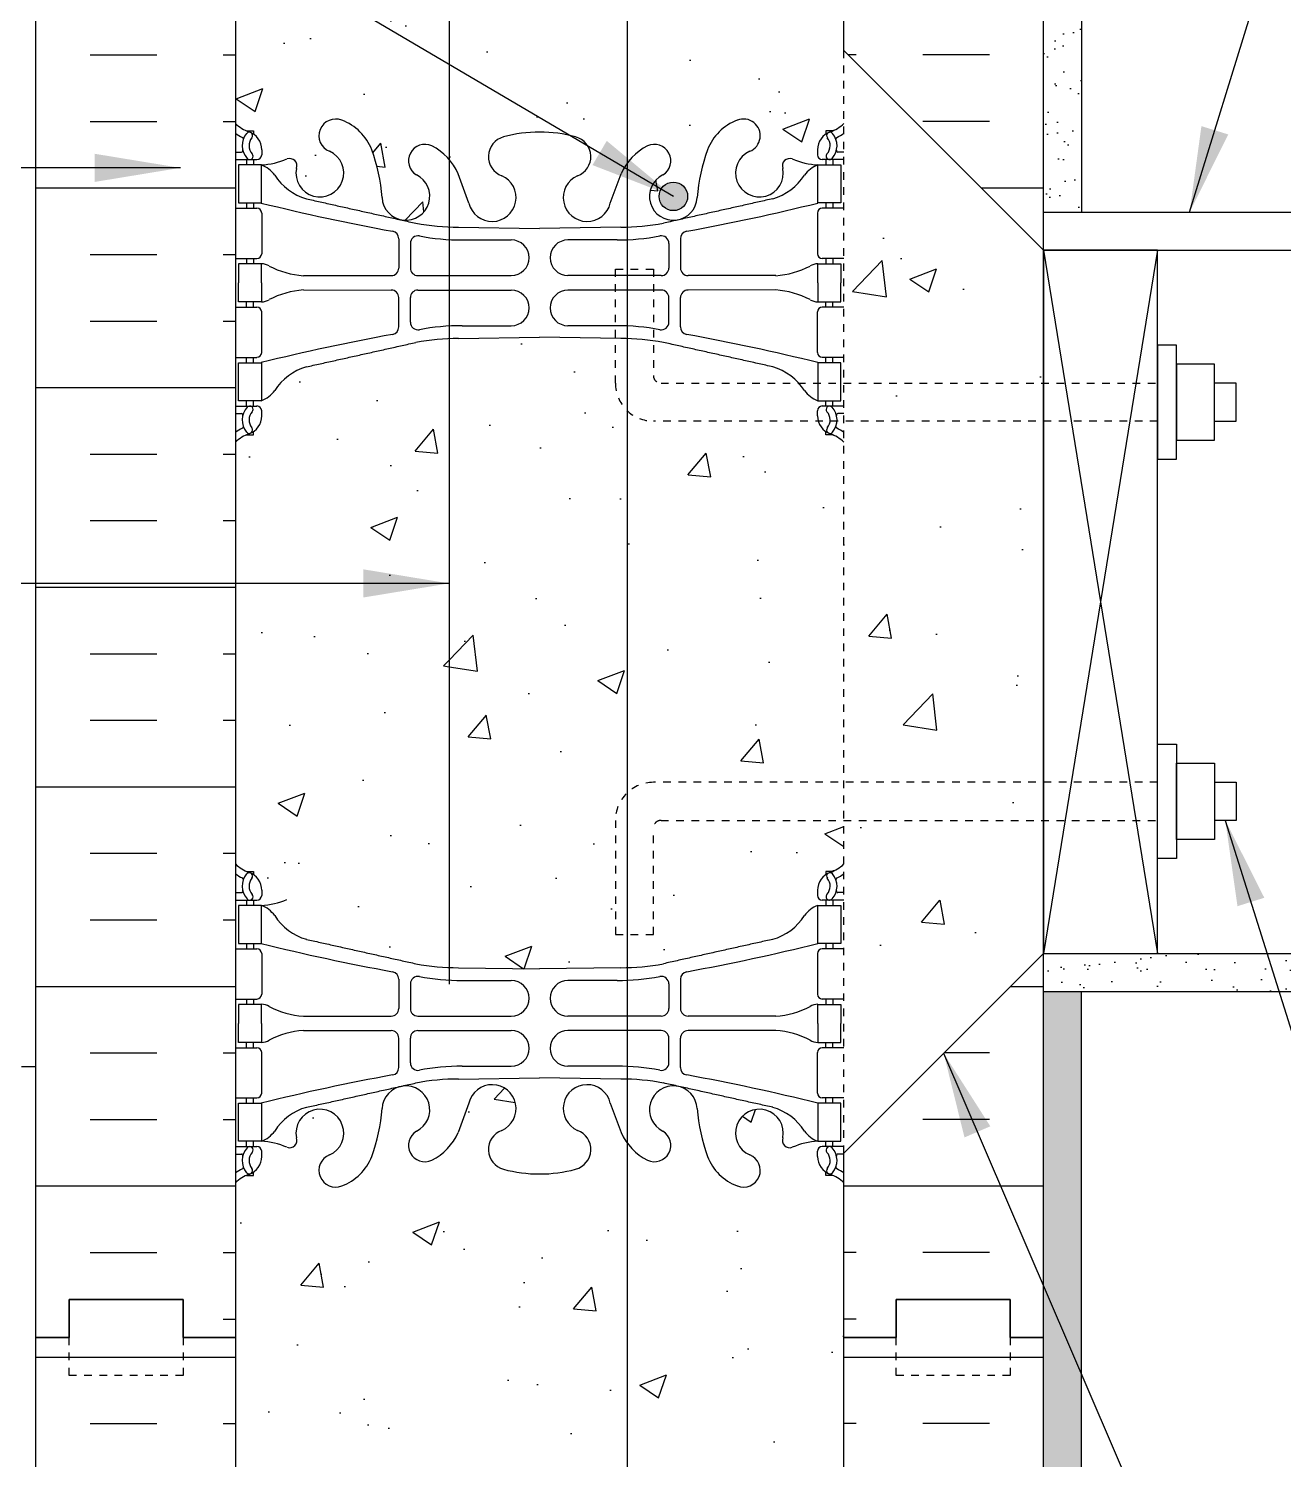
# Model space of a CAD drawing. Header units: inches. Extents: x 109 to 225, y 78 to 148.
# Drawn here: x 178.76 to 195.26, y 118.67 to 137.48 of the extents above; entities that cross this region are included whole.
import ezdxf

# ---------------------------------------------------------------- set-up
doc = ezdxf.new("R2010")
doc.units = ezdxf.units.IN
doc.header["$LTSCALE"] = 0.5
doc.header["$MEASUREMENT"] = 0
doc.linetypes.add('DASHED2', pattern=[0.375, 0.25, -0.125])
doc.linetypes.add('HIDDEN2', pattern=[0.1875, 0.125, -0.0625])
for name, color, linetype in [('HATCH', 12, 'Continuous'), ('LINE15', 9, 'Continuous'), ('LINE18', 9, 'Continuous'), ('line25', 2, 'Continuous'), ('LINE3', 3, 'Continuous'), ('LINE50', 5, 'Continuous'), ('LINE9', 9, 'Continuous'), ('TEXT', 4, 'Continuous'), ('Web_Edge', 9, 'Continuous')]:
    doc.layers.add(name, color=color, linetype=linetype)
doc.styles.add('DIM', font='romans.shx', dxfattribs={"width": 0.7})
doc.dimstyles.new('ext_12', dxfattribs={"dimscale": 12, "dimtxt": 0.09375, "dimasz": 0.09375, "dimexe": 0.09375, "dimexo": 0.0625, "dimgap": 0.0625, "dimtad": 1, "dimdec": 1, "dimzin": 3, "dimdsep": 46, "dimlunit": 4, "dimtxsty": 'DIM', "dimcen": 0.09, "dimdle": 0.09375, "dimclrt": 4, "dimadec": 0, "dimazin": 0, "dimtfac": 1, "dimtdec": 1, "dimtmove": 2, "dimatfit": 3, "dimfxl": 1, "dimfrac": 2, "dimtolj": 1, "dimtzin": 0, "dimarcsym": 0})
pattern_1 = [(37.5, (81.0187, 4.95138), (-0.0157483, 0.48170594), [0, -0.38, 0, -0.425, 0, -0.40625]), (7.5, (81.0187, 4.9514), (0.4424442, 0.7055365), [0, -0.205, 0, -0.3425, 0, -0.13125]), (327.5, (80.7112, 4.9514), (0.7785355, 0.0014148), [0, -0.125, 0, -0.45, 0, -0.5875]), (317.5, (80.7112, 4.9514), (0.7515317, 0.219419), [0, -0.0625, 0, -0.295, 0, -0.3375])]

msp = doc.modelspace()

# ---------------------------------------------------------------- hatches: boundary and pattern name
at = {"layer": 'HATCH'}
h = msp.add_hatch(dxfattribs=at)
h.set_pattern_fill('AR-SAND', color=256, scale=0.25, style=0)
h.set_pattern_definition(pattern_1)
h.paths.add_polyline_path([(192.605, 147.272), (192.105, 147.272), (192.105, 138.272), (192.105, 135.072), (192.605, 135.072)])
h = msp.add_hatch(dxfattribs=at)
h.set_pattern_fill('AR-CONC', color=256, scale=0.5)
edge = h.paths.add_edge_path()
edge.add_arc((189.732, 145.135), 0.351, 135.9727, 145)
edge.add_arc((189.141, 145.124), 0.371, 35, 145)
edge.add_arc((188.762, 145.321), 0.0763, 11.8003, 121.8003)
edge.add_arc((188.468, 145.208), 0.311, 35, 145)
edge.add_arc((188.033, 145.259), 0.22, 35, 145)
edge.add_arc((187.638, 145.272), 0.242, 27.8746, 137.8746)
edge.add_arc((187.278, 145.272), 0.242, 42.1254, 152.1254)
edge.add_arc((186.883, 145.259), 0.22, 35, 145)
edge.add_arc((186.448, 145.208), 0.311, 35, 145)
edge.add_arc((186.154, 145.321), 0.0763, 58.1997, 168.1997)
edge.add_arc((185.775, 145.124), 0.371, 35, 145.8536)
edge.add_line((185.468, 145.332), (185.468, 145.341))
edge.add_arc((185.184, 145.135), 0.351, 35.8831, 145)
edge.add_arc((184.593, 145.124), 0.371, 35, 145)
edge.add_line((184.289, 145.337), (184.289, 143.136))
edge.add_arc((184.408, 146.118), 2.984, 267.7193, 270.0995)
edge.add_line((184.413, 143.134), (185.48, 143.118))
edge.add_line((185.48, 143.118), (186.546, 143.134))
edge.add_arc((186.552, 146.118), 2.984, 269.9005, 280.7454)
edge.add_spline(control_points=[(187.108, 143.186), (188.545, 143.507)], knot_values=[0, 0, 1, 1], degree=1, periodic=0)
edge.add_arc((188.338, 144.221), 0.743, 286.1893, 325.772)
edge.add_arc((189.261, 143.61), 0.364, 109.6613, 147.9576, ccw=False)
edge.add_line((189.139, 143.952), (189.439, 143.952))
edge.add_line((189.439, 143.952), (189.439, 143.452))
edge.add_line((189.439, 143.452), (189.334, 143.452))
edge.add_line((189.334, 143.452), (189.334, 143.382))
edge.add_line((189.334, 143.382), (189.48, 143.382))
edge.add_line((189.48, 143.382), (189.48, 144.122))
edge.add_line((189.48, 144.122), (189.402, 144.122))
edge.add_arc((189.402, 144.142), 0.0196, 164.5099, 270.5968, ccw=False)
edge.add_arc((189.14, 144.207), 0.25, 346.1732, 379.0591)
edge.add_arc((189.396, 144.296), 0.021, 113.9193, 202.0455, ccw=False)
edge.add_arc((189.134, 144.859), 0.6, 294.9983, 305.2168)
edge.add_line((189.48, 144.369), (189.48, 145.379))
edge = h.paths.add_edge_path()
edge.add_arc((184.051, 145.17), 0.291, 35, 145)
edge.add_arc((183.706, 145.262), 0.13, 35, 145)
edge.add_arc((183.493, 145.262), 0.13, 35, 145)
edge.add_arc((183.148, 145.17), 0.291, 35, 145)
edge.add_arc((182.631, 145.141), 0.341, 35, 145)
edge.add_arc((182.204, 145.233), 0.18, 35, 145)
edge.add_arc((181.768, 145.093), 0.377, 40.1399, 139.8601)
edge.add_line((181.48, 145.337), (181.48, 144.498))
edge.add_arc((181.826, 144.859), 0.5, 226.2109, 246.4218)
edge.add_line((181.626, 144.401), (181.716, 144.401))
edge.add_line((181.716, 144.401), (181.716, 144.359))
edge.add_arc((181.576, 144.152), 0.25, 0, 55.9442, ccw=False)
edge.add_line((181.826, 144.152), (181.826, 144.085))
edge.add_arc((181.763, 144.085), 0.0625, -90, 0, ccw=False)
edge.add_line((181.763, 144.022), (181.716, 144.022))
edge.add_line((181.716, 144.022), (181.716, 143.952))
edge.add_line((181.716, 143.952), (181.821, 143.952))
edge.add_arc((181.698, 143.61), 0.364, 32.0424, 70.3387, ccw=False)
edge.add_arc((182.621, 144.221), 0.743, 214.228, 253.8107)
edge.add_spline(control_points=[(182.414, 143.507), (183.852, 143.186)], knot_values=[0, 0, 1, 1], degree=1, periodic=0)
edge.add_arc((184.408, 146.118), 2.984, 259.2546, 267.7193)
edge.add_line((184.289, 143.136), (184.289, 145.337))
h.paths.add_polyline_path([(186.629, 140.831, -0.052383), (186.551, 140.968), (186.409, 141.354, 1.612474), (185.977, 140.995, -0.734872), (185.954, 140.484, -0.068475), (185.48, 140.422, -0.068475), (185.006, 140.484, -0.734872), (184.983, 140.995, 1.612474), (184.551, 141.354), (184.408, 140.968, -0.074828), (184.289, 140.779), (184.289, 135.765, -0.074828), (184.408, 135.576), (184.551, 135.189, 1.612474), (184.983, 135.549, -0.734872), (185.006, 136.06, -0.068475), (185.48, 136.122, -0.068475), (185.954, 136.06, -0.734872), (185.977, 135.549, 1.612474), (186.409, 135.189), (186.551, 135.576, -0.052383), (186.629, 135.712)])
h.paths.add_polyline_path([(189.48, 138.272), (189.48, 140.306, 0.088416), (189.334, 140.403), (189.244, 140.403), (189.244, 140.445, -0.249069), (189.134, 140.652), (189.134, 140.72, -0.414214), (189.196, 140.782), (189.244, 140.782), (189.244, 140.852), (189.139, 140.852, 0.085348), (188.809, 140.777, -0.669601), (188.677, 140.897, 2.087231), (188.243, 140.672, -1), (188.079, 140.264, -0.21345), (187.687, 140.653, -0.069923), (187.55, 141.297, 1.702394), (187.101, 140.984, -0.940793), (186.897, 140.601, -0.119607), (186.629, 140.831), (186.629, 135.712, -0.119607), (186.897, 135.942, -0.940793), (187.101, 135.559, 1.702394), (187.55, 135.247, -0.069923), (187.687, 135.89, -0.21345), (188.079, 136.28, -1), (188.243, 135.871, 2.087231), (188.677, 135.646, -0.669601), (188.809, 135.767, 0.085348), (189.139, 135.691), (189.244, 135.691), (189.244, 135.761), (189.196, 135.761, -0.414214), (189.134, 135.824), (189.134, 135.891, -0.249069), (189.244, 136.098), (189.244, 136.14), (189.334, 136.14, 0.088416), (189.48, 136.237), (189.48, 137.197)])
h.paths.add_polyline_path([(187.426, 135.278, -1), (187.051, 135.278, -1)], flags=16)
h.paths.add_polyline_path([(184.289, 140.779, -0.096991), (184.062, 140.601, -0.940793), (183.859, 140.984, 1.702394), (183.409, 141.297, -0.069923), (183.272, 140.653, -0.21345), (182.88, 140.264, -1), (182.717, 140.672, 2.087231), (182.283, 140.897, -0.669601), (182.15, 140.777, 0.085348), (181.821, 140.852), (181.716, 140.852), (181.716, 140.782), (181.763, 140.782, -0.414214), (181.826, 140.72), (181.826, 140.652, -0.249069), (181.716, 140.445), (181.716, 140.403), (181.626, 140.403, 0.088416), (181.48, 140.306), (181.48, 138.272), (181.48, 136.237, 0.088416), (181.626, 136.14), (181.716, 136.14), (181.716, 136.098, -0.249069), (181.826, 135.891), (181.826, 135.824, -0.414214), (181.763, 135.761), (181.716, 135.761), (181.716, 135.691), (181.821, 135.691, 0.085348), (182.15, 135.767, -0.669601), (182.283, 135.646, 2.087231), (182.717, 135.871, -1), (182.88, 136.28, -0.21345), (183.272, 135.89, -0.069923), (183.409, 135.247, 1.702394), (183.859, 135.559, -0.940793), (184.062, 135.942, -0.096991), (184.289, 135.765)])
h.paths.add_polyline_path([(186.629, 132.462, -0.203359), (186.476, 132.822), (186.476, 133.41), (185.48, 133.425), (184.413, 133.409, 0.010386), (184.289, 133.407), (184.289, 125.136, 0.010386), (184.413, 125.134), (185.48, 125.118), (186.546, 125.134, 0.006907), (186.629, 125.135), (186.629, 125.572), (186.476, 125.572), (186.476, 127.072, -0.203359), (186.629, 127.431)])
h.paths.add_polyline_path([(189.48, 132.045, 0.088416), (189.334, 132.142), (189.244, 132.142), (189.244, 132.184, -0.175517), (189.144, 132.322), (186.976, 132.322, -0.194473), (186.629, 132.462), (186.629, 127.431, -0.194473), (186.976, 127.572), (189.48, 127.572)])
edge = h.paths.add_edge_path()
edge.add_line((189.244, 126.359), (189.244, 126.401))
edge.add_line((189.244, 126.401), (189.334, 126.401))
edge.add_arc((189.134, 126.859), 0.5, 293.5782, 313.7891)
edge.add_line((189.48, 126.498), (189.48, 127.072))
edge.add_line((189.48, 127.072), (187.076, 127.072))
edge.add_arc((187.076, 126.972), 0.1, 90, 180)
edge.add_line((186.976, 126.972), (186.976, 125.572))
edge.add_line((186.976, 125.572), (186.629, 125.572))
edge.add_line((186.629, 125.572), (186.629, 125.135))
edge.add_arc((186.552, 128.118), 2.984, 271.4835, 280.7454)
edge.add_spline(control_points=[(187.108, 125.186), (188.545, 125.507)], knot_values=[0, 0, 1, 1], degree=1, periodic=0)
edge.add_arc((188.338, 126.221), 0.743, 286.1893, 327.2081)
edge.add_arc((189.261, 125.61), 0.364, 109.6613, 145.0225, ccw=False)
edge.add_line((189.139, 125.952), (189.244, 125.952))
edge.add_line((189.244, 125.952), (189.244, 126.022))
edge.add_line((189.244, 126.022), (189.196, 126.022))
edge.add_arc((189.196, 126.085), 0.0625, 180, 270, ccw=False)
edge.add_line((189.134, 126.085), (189.134, 126.152))
edge.add_arc((189.384, 126.152), 0.25, 124.0558, 180, ccw=False)
edge = h.paths.add_edge_path()
edge.add_spline(control_points=[(188.545, 133.036), (187.108, 133.357)], knot_values=[0, 0, 1, 1], degree=1, periodic=0)
edge.add_arc((186.552, 130.425), 2.984, 79.2546, 81.8172)
edge.add_line((186.976, 133.379), (186.976, 132.922))
edge.add_arc((187.076, 132.922), 0.1, 180, 270)
edge.add_line((187.076, 132.822), (188.889, 132.822))
edge.add_arc((188.338, 132.322), 0.743, 42.1763, 73.8107)
h.paths.add_polyline_path([(186.629, 122.831, -0.052383), (186.551, 122.968), (186.409, 123.354, 1.612474), (185.977, 122.995, -0.734872), (185.954, 122.484, -0.068475), (185.48, 122.422, -0.068475), (185.006, 122.484, -0.734872), (184.983, 122.995, 1.612474), (184.551, 123.354), (184.408, 122.968, -0.173075), (184.062, 122.601, -0.994662), (183.88, 122.996, 1.629604), (183.409, 123.297, -0.069923), (183.272, 122.653, -0.21345), (182.88, 122.264, -1), (182.717, 122.672, 2.087231), (182.283, 122.897, -0.669601), (182.15, 122.777, 0.085348), (181.821, 122.852), (181.716, 122.852), (181.716, 122.782), (181.763, 122.782, -0.414214), (181.826, 122.72), (181.826, 122.652, -0.249069), (181.716, 122.445), (181.716, 122.403), (181.626, 122.403, 0.088416), (181.48, 122.306), (181.48, 120.272), (181.48, 118.237, 0.088416), (181.626, 118.14), (181.716, 118.14), (181.716, 118.098, -0.249069), (181.826, 117.891), (181.826, 117.824, -0.414214), (181.763, 117.761), (181.716, 117.761), (181.716, 117.691), (181.821, 117.691, 0.085348), (182.15, 117.767, -0.669601), (182.283, 117.646, 2.087231), (182.717, 117.871, -1), (182.88, 118.28, -0.21345), (183.272, 117.89, -0.069923), (183.409, 117.247, 1.629604), (183.88, 117.548, -0.994662), (184.062, 117.942, -0.173075), (184.408, 117.576), (184.551, 117.189, 1.612474), (184.983, 117.549, -0.734872), (185.006, 118.06, -0.068475), (185.48, 118.122, -0.068475), (185.954, 118.06, -0.734872), (185.977, 117.549, 1.612474), (186.409, 117.189), (186.551, 117.576, -0.052383), (186.629, 117.712)])
h.paths.add_polyline_path([(186.291, 117.262, -1), (185.916, 117.262, -1)], flags=16)
h.paths.add_polyline_path([(189.48, 120.272), (189.48, 122.306, 0.088416), (189.334, 122.403), (189.244, 122.403), (189.244, 122.445, -0.249069), (189.134, 122.652), (189.134, 122.72, -0.414214), (189.196, 122.782), (189.244, 122.782), (189.244, 122.852), (189.139, 122.852, 0.085348), (188.809, 122.777, -0.669601), (188.677, 122.897, 2.087231), (188.243, 122.672, -1), (188.079, 122.264, -0.21345), (187.687, 122.653, -0.069923), (187.55, 123.297, 1.629604), (187.079, 122.996, -0.994662), (186.897, 122.601, -0.119607), (186.629, 122.831), (186.629, 117.712, -0.119607), (186.897, 117.942, -0.994662), (187.079, 117.548, 1.629604), (187.55, 117.247, -0.069923), (187.687, 117.89, -0.21345), (188.079, 118.28, -1), (188.243, 117.871, 2.087231), (188.677, 117.646, -0.669601), (188.809, 117.767, 0.085348), (189.139, 117.691), (189.244, 117.691), (189.244, 117.761), (189.196, 117.761, -0.414214), (189.134, 117.824), (189.134, 117.891, -0.249069), (189.244, 118.098), (189.244, 118.14), (189.334, 118.14, 0.088416), (189.48, 118.237)])
h = msp.add_hatch(dxfattribs=at)
h.set_pattern_fill('INSUL', color=256, scale=7, style=0)
h.set_pattern_definition([(0, (-2744.6818, -276.7378), (0, 2.625), []), (0, (-2744.6818, -275.8628), (0, 2.625), [0.875, -0.875]), (0, (-2744.6818, -274.9878), (0, 2.625), [0.875, -0.875])])
h.paths.add_polyline_path([(178.855, 120.272), (179.292, 120.272), (179.292, 120.772), (180.792, 120.772), (180.792, 120.272), (181.48, 120.272), (181.48, 138.272), (180.792, 138.272), (180.792, 138.772), (179.292, 138.772), (179.292, 138.272), (178.855, 138.272)])
h = msp.add_hatch(dxfattribs=at)
h.set_pattern_fill('INSUL', color=256, scale=7, style=0)
h.set_pattern_definition([(180, (3115.6413, -276.7378), (0, 2.625), []), (180, (3115.6413, -275.8628), (0, 2.625), [0.875, -0.875]), (180, (3115.6413, -274.9878), (0, 2.625), [0.875, -0.875])])
h.paths.add_polyline_path([(192.105, 125.322), (189.48, 122.697), (189.48, 120.272), (190.167, 120.272), (190.167, 120.772), (191.667, 120.772), (191.667, 120.272), (192.105, 120.272)])
h.paths.add_polyline_path([(189.48, 137.197), (192.105, 134.572), (192.105, 138.272), (191.667, 138.272), (191.667, 138.772), (190.167, 138.772), (190.167, 138.272), (189.48, 138.272)])
h = msp.add_hatch(dxfattribs=at)
h.set_pattern_fill('AR-CONC', color=256, scale=0.5, style=0)
h.set_pattern_definition([(50, (56.0557, -25.3176), (3.5863, -0.31376), [0.375, -4.125]), (355, (56.0557, -25.3176), (-0.693757, 3.76096), [0.3, -3.3]), (100.4514, (56.3546, -25.3437), (2.892547, 3.4472), [0.3187, -3.50571]), (46.1842, (56.0557, -24.3176), (5.336205, -0.827595), [0.5625, -6.1875]), (96.6356, (56.5004, -24.3865), (4.67331, 4.87059), [0.47805, -5.25856]), (351.1842, (56.0557, -24.3176), (4.67331, 4.8706), [0.45, -4.95]), (21, (56.5557, -24.5676), (2.984535, -2.013094), [0.375, -4.125]), (326, (56.5557, -24.5676), (1.216577, 3.62575), [0.3, -3.3]), (71.4514, (56.8044, -24.7353), (4.201113, 1.61265), [0.3187, -3.50571]), (37.5, (56.0557, -25.3176), (0.060799, 1.664469), [0, -3.26, 0, -3.35, 0, -3.3125]), (7.5, (56.0557, -25.3176), (1.315348, 1.972059), [0, -1.91, 0, -3.185, 0, -1.2625]), (327.5, (54.9407, -25.3176), (2.669112, -0.112774), [0, -1.25, 0, -3.9, 0, -5.175]), (317.5, (54.4407, -25.3176), (2.91593, 0.500525), [0, -1.625, 0, -2.59, 0, -3.675])])
h.paths.add_polyline_path([(192.105, 132.009), (189.48, 132.009), (189.48, 127.884), (192.105, 127.884)])
h.paths.add_polyline_path([(192.105, 126.447), (192.105, 127.384), (189.48, 127.384), (189.48, 123.822)])
h.paths.add_polyline_path([(189.48, 136.072), (189.48, 132.509), (192.105, 132.509), (192.105, 133.447)])
h = msp.add_hatch(dxfattribs=at)
h.set_pattern_fill('AR-CONC', color=256, scale=0.5)
edge = h.paths.add_edge_path()
edge.add_arc((184.408, 130.425), 2.984, 92.2807, 100.7454)
edge.add_spline(control_points=[(183.852, 133.357), (182.414, 133.036)], knot_values=[0, 0, 1, 1], degree=1, periodic=0)
edge.add_arc((182.621, 132.322), 0.743, 106.1893, 145.772)
edge.add_arc((181.698, 132.934), 0.364, 289.6613, 327.9576, ccw=False)
edge.add_line((181.821, 132.591), (181.716, 132.591))
edge.add_line((181.716, 132.591), (181.716, 132.521))
edge.add_line((181.716, 132.521), (181.763, 132.521))
edge.add_arc((181.763, 132.459), 0.0625, 0, 90, ccw=False)
edge.add_line((181.826, 132.459), (181.826, 132.391))
edge.add_arc((181.576, 132.391), 0.25, 304.0558, 360, ccw=False)
edge.add_line((181.716, 132.184), (181.716, 132.142))
edge.add_line((181.716, 132.142), (181.626, 132.142))
edge.add_arc((181.826, 131.684), 0.5, 113.5782, 133.7891)
edge.add_line((181.48, 132.045), (181.48, 126.498))
edge.add_arc((181.826, 126.859), 0.5, 226.2109, 246.4218)
edge.add_line((181.626, 126.401), (181.716, 126.401))
edge.add_line((181.716, 126.401), (181.716, 126.359))
edge.add_arc((181.576, 126.152), 0.25, 0, 55.9442, ccw=False)
edge.add_line((181.826, 126.152), (181.826, 126.085))
edge.add_arc((181.763, 126.085), 0.0625, -90, 0, ccw=False)
edge.add_line((181.763, 126.022), (181.716, 126.022))
edge.add_line((181.716, 126.022), (181.716, 125.952))
edge.add_line((181.716, 125.952), (181.821, 125.952))
edge.add_arc((181.698, 125.61), 0.364, 32.0424, 70.3387, ccw=False)
edge.add_arc((182.621, 126.221), 0.743, 214.228, 253.8107)
edge.add_spline(control_points=[(182.414, 125.507), (183.852, 125.186)], knot_values=[0, 0, 1, 1], degree=1, periodic=0)
edge.add_arc((184.408, 128.118), 2.984, 259.2546, 267.7193)
edge.add_line((184.289, 125.136), (184.289, 133.407))
h = msp.add_hatch(dxfattribs=at)
h.set_pattern_fill('AR-SAND', color=256, scale=0.25, style=0)
h.set_pattern_definition(pattern_1)
h.paths.add_polyline_path([(211.177, 124.822), (211.177, 125.322), (192.105, 125.322), (192.105, 124.822)])
h = msp.add_hatch(dxfattribs=at)
h.set_pattern_fill('AR-SAND', color=256, scale=0.25, style=0)
h.set_pattern_definition(pattern_1)
h.paths.add_polyline_path([(192.605, 124.822), (192.105, 124.822), (192.105, 120.272), (192.105, 102.272), (192.605, 102.272)])
h = msp.add_hatch(dxfattribs=at)
h.set_pattern_fill('INSUL', color=256, scale=7, style=0)
h.set_pattern_definition([(0, (-2744.6818, -294.7378), (0, 2.625), []), (0, (-2744.6818, -293.8628), (0, 2.625), [0.875, -0.875]), (0, (-2744.6818, -292.9878), (0, 2.625), [0.875, -0.875])])
h.paths.add_polyline_path([(178.855, 102.272), (179.292, 102.272), (179.292, 102.772), (180.792, 102.772), (180.792, 102.272), (181.48, 102.272), (181.48, 120.272), (180.792, 120.272), (180.792, 120.772), (179.292, 120.772), (179.292, 120.272), (178.855, 120.272)])
h = msp.add_hatch(dxfattribs=at)
h.set_pattern_fill('INSUL', color=256, scale=7, style=0)
h.set_pattern_definition([(180, (3115.6413, -294.7378), (0, 2.625), []), (180, (3115.6413, -293.8628), (0, 2.625), [0.875, -0.875]), (180, (3115.6413, -292.9878), (0, 2.625), [0.875, -0.875])])
h.paths.add_polyline_path([(192.105, 102.272), (191.667, 102.272), (191.667, 102.772), (190.167, 102.772), (190.167, 102.272), (189.48, 102.272), (189.48, 120.272), (190.167, 120.272), (190.167, 120.772), (191.667, 120.772), (191.667, 120.272), (192.105, 120.272)])
at = {"layer": 'LINE3'}
msp.add_hatch(color=256, dxfattribs=at).paths.add_polyline_path([(187.051, 135.278, 1), (187.426, 135.278, 1)])

# ---------------------------------------------------------------- linework, layer by layer
at = {"layer": 'HATCH'}
for p, q in [((192.105, 134.572), (192.105, 125.322)), ((192.105, 134.572), (193.605, 125.322)), ((193.605, 134.572), (192.105, 125.322)), ((192.105, 132.822), (192.105, 132.072))]:
    msp.add_line(p, q, dxfattribs=at)
at = {"layer": 'HATCH', "color": 2}
msp.add_lwpolyline([(192.105, 125.322), (193.605, 125.322), (193.605, 134.572), (192.105, 134.572)], close=True, dxfattribs=at)
at = {"layer": 'LINE15', "linetype": 'HIDDEN2'}
for points in [[(186.976, 132.322, -0.414214), (186.476, 132.822), (186.476, 134.322), (186.976, 134.322), (186.976, 132.922, 0.414214), (187.076, 132.822)], [(186.976, 127.572, 0.414214), (186.476, 127.072), (186.476, 125.572), (186.976, 125.572), (186.976, 126.972, -0.414214), (187.076, 127.072)]]:
    msp.add_lwpolyline(points, format="xyb", dxfattribs=at)
for points in [[(187.076, 132.822), (193.605, 132.822)], [(193.605, 132.322), (186.976, 132.322)], [(193.605, 127.572), (186.976, 127.572)], [(187.076, 127.072), (193.605, 127.072)]]:
    msp.add_lwpolyline(points, dxfattribs=at)
at = {"layer": 'LINE18'}
for points in [[(193.605, 131.822), (193.855, 131.822), (193.855, 133.322), (193.605, 133.322)], [(193.855, 132.072), (194.355, 132.072), (194.355, 133.072), (193.855, 133.072)], [(193.605, 128.072), (193.855, 128.072), (193.855, 126.572), (193.605, 126.572)], [(193.855, 127.822), (194.355, 127.822), (194.355, 126.822), (193.855, 126.822)]]:
    msp.add_lwpolyline(points, close=True, dxfattribs=at)
for points in [[(194.355, 132.322), (194.636, 132.322), (194.636, 132.822), (194.355, 132.822)], [(194.355, 127.572), (194.636, 127.572), (194.636, 127.072), (194.355, 127.072)]]:
    msp.add_lwpolyline(points, dxfattribs=at)
at = {"layer": 'line25'}
for p, q in [((181.48, 138.272), (181.48, 120.272)), ((189.48, 137.197), (189.48, 138.272)), ((192.105, 134.572), (189.48, 137.197)), ((192.105, 134.572), (211.177, 134.572)), ((192.105, 125.322), (189.48, 122.697)), ((192.105, 125.322), (211.177, 125.322)), ((192.105, 125.322), (195.105, 125.322)), ((189.48, 120.272), (189.48, 122.697)), ((181.48, 120.272), (181.48, 102.272)), ((189.48, 102.272), (189.48, 120.272))]:
    msp.add_line(p, q, dxfattribs=at)
at = {"layer": 'LINE3'}
for p, q in [((184.289, 145.337), (184.289, 124.916)), ((186.629, 143.2), (186.629, 102.272))]:
    msp.add_line(p, q, dxfattribs=at)
msp.add_circle((187.238, 135.278), 0.188, dxfattribs=at)
at = {"layer": 'LINE50'}
for p, q in [((178.855, 120.272), (178.855, 138.272)), ((192.105, 132.072), (192.105, 138.272)), ((192.105, 120.272), (192.105, 134.572)), ((178.855, 102.272), (178.855, 120.272)), ((192.105, 102.272), (192.105, 120.272))]:
    msp.add_line(p, q, dxfattribs=at)
for points in [[(181.48, 120.272), (180.792, 120.272), (180.792, 120.772), (179.292, 120.772), (179.292, 120.272), (178.855, 120.272)], [(178.855, 120.272), (179.292, 120.272), (179.292, 120.772), (180.792, 120.772), (180.792, 120.272), (181.48, 120.272)], [(189.48, 120.272), (190.167, 120.272), (190.167, 120.772), (191.667, 120.772), (191.667, 120.272), (192.105, 120.272)], [(192.105, 120.272), (191.667, 120.272), (191.667, 120.772), (190.167, 120.772), (190.167, 120.272), (189.48, 120.272)]]:
    msp.add_lwpolyline(points, dxfattribs=at)
at = {"layer": 'LINE9'}
for p, q in [((192.605, 147.272), (192.605, 135.072)), ((192.105, 135.072), (211.177, 135.072)), ((192.105, 124.822), (211.177, 124.822)), ((192.605, 102.272), (192.605, 124.822)), ((178.855, 123.831), (178.667, 123.831))]:
    msp.add_line(p, q, dxfattribs=at)
at = {"layer": 'LINE9', "linetype": 'HIDDEN2'}
msp.add_line((189.48, 122.697), (189.48, 137.197), dxfattribs=at)
at = {"layer": 'LINE9', "linetype": 'DASHED2', "ltscale": 0.15}
for points in [[(180.792, 120.272), (180.792, 120.272), (180.792, 119.772), (179.292, 119.772), (179.292, 120.272), (179.292, 120.272)], [(180.792, 120.272), (180.792, 120.272), (180.792, 119.772), (179.292, 119.772), (179.292, 120.272), (179.292, 120.272)], [(191.667, 120.272), (191.667, 120.272), (191.667, 119.772), (190.167, 119.772), (190.167, 120.272), (190.167, 120.272)], [(191.667, 120.272), (191.667, 120.272), (191.667, 119.772), (190.167, 119.772), (190.167, 120.272), (190.167, 120.272)]]:
    msp.add_lwpolyline(points, dxfattribs=at)
at = {"layer": 'Web_Edge'}
for p, q in [((181.626, 136.14), (181.716, 136.14)), ((181.716, 136.14), (181.716, 136.098)), ((189.334, 136.14), (189.244, 136.14)), ((189.244, 136.14), (189.244, 136.098)), ((181.48, 135.861), (181.558, 135.861)), ((181.826, 135.891), (181.826, 135.824)), ((189.134, 135.891), (189.134, 135.824)), ((189.48, 135.861), (189.402, 135.861)), ((181.48, 135.761), (181.763, 135.761)), ((181.626, 135.761), (181.626, 135.691)), ((181.716, 135.761), (181.716, 135.691)), ((189.48, 135.761), (189.196, 135.761)), ((189.244, 135.761), (189.244, 135.691)), ((189.334, 135.761), (189.334, 135.691)), ((184.551, 135.189), (184.408, 135.576)), ((186.409, 135.189), (186.551, 135.576)), ((181.48, 135.121), (181.763, 135.121)), ((181.626, 135.191), (181.626, 135.121)), ((181.716, 135.191), (181.716, 135.121)), ((189.48, 135.121), (189.196, 135.121)), ((189.244, 135.191), (189.244, 135.121)), ((189.334, 135.191), (189.334, 135.121)), ((181.826, 135.059), (181.826, 134.524)), ((189.134, 135.059), (189.134, 134.524)), ((184.413, 134.873), (185.48, 134.857)), ((186.546, 134.873), (185.48, 134.857)), ((183.628, 134.721), (183.628, 134.336)), ((183.78, 134.659), (183.78, 134.336)), ((184.46, 134.705), (185.107, 134.705)), ((186.499, 134.705), (185.852, 134.705)), ((187.179, 134.659), (187.179, 134.336)), ((187.332, 134.721), (187.332, 134.336)), ((181.48, 134.461), (181.763, 134.461)), ((181.626, 134.461), (181.626, 134.391)), ((181.716, 134.461), (181.716, 134.391)), ((189.48, 134.461), (189.196, 134.461)), ((189.244, 134.461), (189.244, 134.391)), ((189.334, 134.461), (189.334, 134.391)), ((182.373, 134.236), (183.528, 134.236)), ((183.88, 134.236), (185.107, 134.236)), ((187.079, 134.236), (185.852, 134.236)), ((188.586, 134.236), (187.432, 134.236)), ((182.373, 134.047), (183.528, 134.046)), ((183.88, 134.046), (185.107, 134.046)), ((187.079, 134.046), (185.852, 134.046)), ((188.586, 134.047), (187.432, 134.046)), ((181.48, 133.821), (181.763, 133.821)), ((181.626, 133.821), (181.626, 133.891)), ((181.716, 133.821), (181.716, 133.891)), ((183.628, 133.561), (183.628, 133.946)), ((183.78, 133.623), (183.78, 133.946)), ((187.179, 133.623), (187.179, 133.946)), ((187.332, 133.561), (187.332, 133.946)), ((189.48, 133.821), (189.196, 133.821)), ((189.244, 133.821), (189.244, 133.891)), ((189.334, 133.821), (189.334, 133.891)), ((181.826, 133.224), (181.826, 133.759)), ((189.134, 133.224), (189.134, 133.759)), ((184.413, 133.409), (185.48, 133.425)), ((184.46, 133.577), (185.107, 133.577)), ((186.546, 133.409), (185.48, 133.425)), ((186.499, 133.577), (185.852, 133.577)), ((181.48, 133.161), (181.763, 133.161)), ((181.626, 133.091), (181.626, 133.161)), ((181.716, 133.091), (181.716, 133.161)), ((189.48, 133.161), (189.196, 133.161)), ((189.244, 133.091), (189.244, 133.161)), ((189.334, 133.091), (189.334, 133.161)), ((181.48, 132.521), (181.763, 132.521)), ((181.626, 132.521), (181.626, 132.591)), ((181.716, 132.521), (181.716, 132.591)), ((189.48, 132.521), (189.196, 132.521)), ((189.244, 132.521), (189.244, 132.591)), ((189.334, 132.521), (189.334, 132.591)), ((181.48, 132.421), (181.558, 132.421)), ((181.826, 132.391), (181.826, 132.459)), ((189.134, 132.391), (189.134, 132.459)), ((189.48, 132.421), (189.402, 132.421)), ((181.626, 132.142), (181.716, 132.142)), ((181.716, 132.142), (181.716, 132.184)), ((189.244, 132.142), (189.244, 132.184)), ((189.334, 132.142), (189.244, 132.142))]:
    msp.add_line(p, q, dxfattribs=at)
at = {"layer": 'Web_Edge', "color": 8}
for p, q in [((181.626, 126.401), (181.716, 126.401)), ((181.716, 126.401), (181.716, 126.359)), ((189.334, 126.401), (189.244, 126.401)), ((189.244, 126.401), (189.244, 126.359)), ((181.48, 126.122), (181.558, 126.122)), ((181.826, 126.152), (181.826, 126.085)), ((189.134, 126.152), (189.134, 126.085)), ((189.48, 126.122), (189.402, 126.122)), ((181.48, 126.022), (181.763, 126.022)), ((181.626, 126.022), (181.626, 125.952)), ((181.716, 126.022), (181.716, 125.952)), ((189.48, 126.022), (189.196, 126.022)), ((189.244, 126.022), (189.244, 125.952)), ((189.334, 126.022), (189.334, 125.952)), ((181.48, 125.382), (181.763, 125.382)), ((181.626, 125.452), (181.626, 125.382)), ((181.716, 125.452), (181.716, 125.382)), ((181.826, 125.32), (181.826, 124.785)), ((189.134, 125.32), (189.134, 124.785)), ((189.48, 125.382), (189.196, 125.382)), ((189.244, 125.452), (189.244, 125.382)), ((189.334, 125.452), (189.334, 125.382)), ((184.413, 125.134), (185.48, 125.118)), ((186.546, 125.134), (185.48, 125.118)), ((183.628, 124.982), (183.628, 124.598)), ((184.46, 124.966), (185.107, 124.966)), ((186.499, 124.966), (185.852, 124.966)), ((187.332, 124.982), (187.332, 124.598)), ((183.78, 124.92), (183.78, 124.598)), ((187.179, 124.92), (187.179, 124.598)), ((181.48, 124.722), (181.763, 124.722)), ((181.626, 124.722), (181.626, 124.652)), ((181.716, 124.722), (181.716, 124.652)), ((189.48, 124.722), (189.196, 124.722)), ((189.244, 124.722), (189.244, 124.652)), ((189.334, 124.722), (189.334, 124.652)), ((182.373, 124.497), (183.528, 124.498)), ((183.88, 124.498), (185.107, 124.498)), ((187.079, 124.498), (185.852, 124.498)), ((188.586, 124.497), (187.432, 124.498)), ((182.373, 124.308), (183.528, 124.307)), ((183.628, 123.822), (183.628, 124.207)), ((183.78, 123.884), (183.78, 124.207)), ((183.88, 124.307), (185.107, 124.307)), ((187.079, 124.307), (185.852, 124.307)), ((187.179, 123.884), (187.179, 124.207)), ((187.332, 123.822), (187.332, 124.207)), ((188.586, 124.308), (187.432, 124.307)), ((181.48, 124.082), (181.763, 124.082)), ((181.626, 124.082), (181.626, 124.152)), ((181.716, 124.082), (181.716, 124.152)), ((181.826, 123.485), (181.826, 124.02)), ((189.134, 123.485), (189.134, 124.02)), ((189.48, 124.082), (189.196, 124.082)), ((189.244, 124.082), (189.244, 124.152)), ((189.334, 124.082), (189.334, 124.152)), ((184.46, 123.838), (185.107, 123.838)), ((186.499, 123.838), (185.852, 123.838)), ((184.413, 123.67), (185.48, 123.686)), ((186.546, 123.67), (185.48, 123.686)), ((181.48, 123.422), (181.763, 123.422)), ((181.626, 123.352), (181.626, 123.422)), ((181.716, 123.352), (181.716, 123.422)), ((184.551, 123.354), (184.408, 122.968)), ((186.409, 123.354), (186.551, 122.968)), ((189.48, 123.422), (189.196, 123.422)), ((189.244, 123.352), (189.244, 123.422)), ((189.334, 123.352), (189.334, 123.422)), ((181.48, 122.782), (181.763, 122.782)), ((181.48, 122.682), (181.558, 122.682)), ((181.626, 122.782), (181.626, 122.852)), ((181.716, 122.782), (181.716, 122.852)), ((181.826, 122.652), (181.826, 122.72)), ((189.134, 122.652), (189.134, 122.72)), ((189.48, 122.782), (189.196, 122.782)), ((189.244, 122.782), (189.244, 122.852)), ((189.334, 122.782), (189.334, 122.852)), ((189.48, 122.682), (189.402, 122.682)), ((181.626, 122.403), (181.716, 122.403)), ((181.716, 122.403), (181.716, 122.445)), ((189.244, 122.403), (189.244, 122.445)), ((189.334, 122.403), (189.244, 122.403))]:
    msp.add_line(p, q, dxfattribs=at)
at = {"layer": 'Web_Edge'}
for points in [[(181.521, 135.191), (181.821, 135.191), (181.821, 135.691), (181.521, 135.691)], [(189.439, 135.191), (189.139, 135.191), (189.139, 135.691), (189.439, 135.691)], [(181.521, 133.091), (181.821, 133.091), (181.821, 132.591), (181.521, 132.591)], [(189.439, 133.091), (189.139, 133.091), (189.139, 132.591), (189.439, 132.591)]]:
    msp.add_lwpolyline(points, close=True, dxfattribs=at)
for points in [[(181.821, 134.141), (181.821, 134.391), (181.521, 134.391), (181.521, 134.141)], [(189.139, 134.141), (189.139, 134.391), (189.439, 134.391), (189.439, 134.141)], [(181.821, 134.141), (181.821, 133.891), (181.521, 133.891), (181.521, 134.141)], [(189.139, 134.141), (189.139, 133.891), (189.439, 133.891), (189.439, 134.141)]]:
    msp.add_lwpolyline(points, dxfattribs=at)
at = {"layer": 'Web_Edge', "color": 8}
for points in [[(181.521, 125.452), (181.821, 125.452), (181.821, 125.952), (181.521, 125.952)], [(189.439, 125.452), (189.139, 125.452), (189.139, 125.952), (189.439, 125.952)], [(181.521, 123.352), (181.821, 123.352), (181.821, 122.852), (181.521, 122.852)], [(189.439, 123.352), (189.139, 123.352), (189.139, 122.852), (189.439, 122.852)]]:
    msp.add_lwpolyline(points, close=True, dxfattribs=at)
for points in [[(181.821, 124.402), (181.821, 124.652), (181.521, 124.652), (181.521, 124.402)], [(189.139, 124.402), (189.139, 124.652), (189.439, 124.652), (189.439, 124.402)], [(181.821, 124.402), (181.821, 124.152), (181.521, 124.152), (181.521, 124.402)], [(189.139, 124.402), (189.139, 124.152), (189.439, 124.152), (189.439, 124.402)]]:
    msp.add_lwpolyline(points, dxfattribs=at)
at = {"layer": 'Web_Edge'}
for centre, radius, start, end in [((181.826, 136.598), 0.5, 226.2109, 250.5288), ((182.798, 136.075), 0.22, 68.1963, 248.1963), ((182.641, 135.647), 0.677, 21.1239, 69.3197), ((188.318, 135.647), 0.677, 110.6803, 158.8761), ((188.161, 136.075), 0.22, 291.8037, 111.8037), ((189.134, 136.598), 0.5, 289.4712, 313.7891), ((181.826, 136.598), 0.6, 234.7832, 245.0748), ((181.819, 135.946), 0.25, 140.1145, 222.4609), ((181.564, 136.035), 0.021, 343.464, 63.9957), ((181.662, 136.077), 0.045, 321.448, 139.1879), ((181.576, 135.891), 0.25, 0, 70.5288), ((181.819, 135.946), 0.16, 140.0001, 222.4609), ((185.074, 135.8), 0.268, 104.7892, 250.0338), ((185.468, 134.368), 1.754, 89.6229, 105.2918), ((185.491, 134.368), 1.754, 74.7082, 90.3771), ((185.885, 135.8), 0.268, 289.9662, 75.2108), ((189.384, 135.891), 0.25, 109.4712, 180), ((189.298, 136.077), 0.045, 40.8121, 218.552), ((189.14, 135.946), 0.16, 317.5391, 39.9999), ((189.14, 135.946), 0.25, 317.5391, 39.8855), ((189.396, 136.035), 0.021, 116.0043, 196.536), ((189.134, 136.598), 0.6, 294.9252, 305.2168), ((181.558, 135.881), 0.0196, 269.4032, 15.4901), ((182.59, 135.584), 0.314, 168.5886, 66.1916), ((181.05, 135.082), 2.365, 4.3895, 20.0015), ((183.972, 135.745), 0.217, 65.5264, 238.537), ((183.722, 135.274), 0.75, 23.6938, 62.9705), ((187.238, 135.274), 0.75, 117.0295, 156.3062), ((186.987, 135.745), 0.217, 301.463, 114.4736), ((189.909, 135.082), 2.365, 159.9985, 175.6105), ((188.369, 135.584), 0.314, 113.8084, 11.4114), ((189.402, 135.881), 0.0196, 164.5099, 270.5968), ((181.668, 135.807), 0.045, 222.4609, 42.4609), ((181.763, 135.824), 0.0625, 270, 0), ((181.766, 136.687), 0.997, 273.1538, 293.1467), ((181.698, 135.348), 0.364, 34.9775, 70.3387), ((182.192, 135.679), 0.0968, 340.1551, 110.4331), ((188.768, 135.679), 0.0968, 69.5669, 199.8449), ((189.194, 136.687), 0.997, 246.8533, 266.8462), ((189.261, 135.348), 0.364, 109.6613, 145.0225), ((189.196, 135.824), 0.0625, 180, 270), ((189.291, 135.807), 0.045, 137.5391, 317.5391), ((182.621, 135.96), 0.743, 212.7919, 253.8107), ((183.721, 135.278), 0.314, 182.7357, 63.9348), ((184.856, 135.262), 0.314, 193.4146, 66.1916), ((186.104, 135.262), 0.314, 113.8084, 346.5854), ((187.238, 135.278), 0.314, 116.0652, 357.2643), ((188.338, 135.96), 0.743, 286.1893, 327.2081), ((181.763, 135.059), 0.0625, 0, 90), ((188.629, 162.611), 28.253, 256.0552, 259.6343), ((182.33, 162.611), 28.253, 280.3657, 283.9448), ((189.196, 135.059), 0.0625, 90, 180), ((184.408, 137.857), 2.984, 259.2546, 270.0995), ((186.552, 137.857), 2.984, 269.9005, 280.7454), ((183.528, 134.721), 0.1, 360, 79.6343), ((183.88, 134.659), 0.1, 79.2546, 180), ((184.455, 137.689), 2.984, 259.2546, 270.0995), ((186.504, 137.689), 2.984, 269.9005, 280.7454), ((187.079, 134.659), 0.1, 0, 100.7454), ((187.432, 134.721), 0.1, 100.3657, 180), ((185.107, 134.471), 0.234, 270, 90), ((185.852, 134.471), 0.234, 90, 270), ((181.763, 134.524), 0.0625, 270, 0), ((181.817, 134.172), 0.219, 60.4937, 88.92), ((182.458, 135.392), 1.16, 242.5844, 265.8032), ((188.501, 135.392), 1.16, 274.1968, 297.4156), ((189.143, 134.172), 0.219, 91.08, 119.5063), ((189.196, 134.524), 0.0625, 180, 270), ((183.528, 134.336), 0.1, 270.0388, 360), ((183.88, 134.336), 0.1, 180, 270), ((187.079, 134.336), 0.1, 270, 0), ((187.432, 134.336), 0.1, 180, 269.9612), ((182.458, 132.89), 1.16, 94.1968, 117.4156), ((183.528, 133.946), 0.1, 0, 89.9612), ((183.88, 133.946), 0.1, 90, 180), ((185.107, 133.811), 0.234, 270, 90), ((185.852, 133.811), 0.234, 90, 270), ((187.079, 133.946), 0.1, 0, 90), ((187.432, 133.946), 0.1, 90.0388, 180), ((188.501, 132.89), 1.16, 62.5844, 85.8032), ((181.763, 133.759), 0.0625, 0, 90), ((181.817, 134.11), 0.219, 271.08, 299.5063), ((189.143, 134.11), 0.219, 240.4937, 268.92), ((189.196, 133.759), 0.0625, 90, 180), ((183.88, 133.623), 0.1, 180, 280.7454), ((187.079, 133.623), 0.1, 259.2546, 0), ((188.629, 105.671), 28.253, 100.3657, 103.9448), ((183.528, 133.561), 0.1, 280.3657, 0), ((184.408, 130.425), 2.984, 89.9005, 100.7454), ((184.455, 130.593), 2.984, 89.9005, 100.7454), ((186.504, 130.593), 2.984, 79.2546, 90.0995), ((186.552, 130.425), 2.984, 79.2546, 90.0995), ((187.432, 133.561), 0.1, 180, 259.6343), ((182.33, 105.671), 28.253, 76.0552, 79.6343), ((181.763, 133.224), 0.0625, 270, 0), ((189.196, 133.224), 0.0625, 180, 270), ((182.621, 132.322), 0.743, 106.1893, 147.2081), ((188.338, 132.322), 0.743, 32.7919, 73.8107), ((181.698, 132.934), 0.364, 289.6613, 325.0225), ((189.261, 132.934), 0.364, 214.9775, 250.3387), ((181.819, 132.337), 0.25, 137.5391, 219.8855), ((181.668, 132.475), 0.045, 317.5391, 137.5391), ((181.763, 132.459), 0.0625, 360, 90), ((189.196, 132.459), 0.0625, 90, 180), ((189.291, 132.475), 0.045, 42.4609, 222.4609), ((189.14, 132.337), 0.25, 320.1145, 42.4609), ((181.558, 132.402), 0.0196, 344.5099, 90.5968), ((181.819, 132.337), 0.16, 137.5391, 219.9999), ((181.576, 132.391), 0.25, 289.4712, 360), ((189.384, 132.391), 0.25, 180, 250.5288), ((189.14, 132.337), 0.16, 320.0001, 42.4609), ((189.402, 132.402), 0.0196, 89.4032, 195.4901), ((181.826, 131.684), 0.6, 114.9252, 125.2168), ((181.826, 131.684), 0.5, 109.4712, 133.7891), ((181.564, 132.247), 0.021, 296.0043, 16.536), ((181.662, 132.206), 0.045, 220.8121, 38.552), ((189.298, 132.206), 0.045, 141.448, 319.1879), ((189.134, 131.684), 0.5, 46.2109, 70.5288), ((189.396, 132.247), 0.021, 163.464, 243.9957), ((189.134, 131.684), 0.6, 54.7832, 65.0748)]:
    msp.add_arc(centre, radius, start, end, dxfattribs=at)
at = {"layer": 'Web_Edge', "color": 8}
for centre, radius, start, end in [((181.826, 126.859), 0.5, 226.2109, 250.5288), ((189.134, 126.859), 0.5, 289.4712, 313.7891), ((181.826, 126.859), 0.6, 234.7832, 245.0748), ((181.819, 126.207), 0.25, 140.1145, 222.4609), ((181.564, 126.296), 0.021, 343.464, 63.9957), ((181.662, 126.338), 0.045, 321.448, 139.1879), ((181.576, 126.152), 0.25, 0, 70.5288), ((181.819, 126.207), 0.16, 140.0001, 222.4609), ((189.384, 126.152), 0.25, 109.4712, 180), ((189.298, 126.338), 0.045, 40.8121, 218.552), ((189.14, 126.207), 0.16, 317.5391, 39.9999), ((189.14, 126.207), 0.25, 317.5391, 39.8855), ((189.396, 126.296), 0.021, 116.0043, 196.536), ((189.134, 126.859), 0.6, 294.9252, 305.2168), ((181.558, 126.142), 0.0196, 269.4032, 15.4901), ((181.668, 126.068), 0.045, 222.4609, 42.4609), ((181.763, 126.085), 0.0625, 270, 0), ((189.196, 126.085), 0.0625, 180, 270), ((189.291, 126.068), 0.045, 137.5391, 317.5391), ((189.402, 126.142), 0.0196, 164.5099, 270.5968), ((181.766, 126.948), 0.997, 273.1538, 293.1467), ((181.698, 125.61), 0.364, 34.9775, 70.3387), ((189.261, 125.61), 0.364, 109.6613, 145.0225), ((182.621, 126.221), 0.743, 212.7919, 253.8107), ((188.338, 126.221), 0.743, 286.1893, 327.2081), ((181.763, 125.32), 0.0625, 0, 90), ((188.629, 152.873), 28.253, 256.0552, 259.6343), ((182.33, 152.873), 28.253, 280.3657, 283.9448), ((189.196, 125.32), 0.0625, 90, 180), ((184.408, 128.118), 2.984, 259.2546, 270.0995), ((186.552, 128.118), 2.984, 269.9005, 280.7454), ((183.528, 124.982), 0.1, 360, 79.6343), ((183.88, 124.92), 0.1, 79.2546, 180), ((184.455, 127.95), 2.984, 259.2546, 270.0995), ((185.107, 124.732), 0.234, 270, 90), ((185.852, 124.732), 0.234, 90, 270), ((186.504, 127.95), 2.984, 269.9005, 280.7454), ((187.079, 124.92), 0.1, 0, 100.7454), ((187.432, 124.982), 0.1, 100.3657, 180), ((181.763, 124.785), 0.0625, 270, 0), ((189.196, 124.785), 0.0625, 180, 270), ((181.817, 124.434), 0.219, 60.4937, 88.92), ((182.458, 125.653), 1.16, 242.5844, 265.8032), ((183.528, 124.598), 0.1, 270.0388, 360), ((183.88, 124.598), 0.1, 180, 270), ((187.079, 124.598), 0.1, 270, 0), ((187.432, 124.598), 0.1, 180, 269.9612), ((188.501, 125.653), 1.16, 274.1968, 297.4156), ((189.143, 124.434), 0.219, 91.08, 119.5063), ((182.458, 123.151), 1.16, 94.1968, 117.4156), ((183.528, 124.207), 0.1, 0, 89.9612), ((183.88, 124.207), 0.1, 90, 180), ((185.107, 124.073), 0.234, 270, 90), ((185.852, 124.073), 0.234, 90, 270), ((187.079, 124.207), 0.1, 0, 90), ((187.432, 124.207), 0.1, 90.0388, 180), ((188.501, 123.151), 1.16, 62.5844, 85.8032), ((181.763, 124.02), 0.0625, 0, 90), ((181.817, 124.371), 0.219, 271.08, 299.5063), ((189.143, 124.371), 0.219, 240.4937, 268.92), ((189.196, 124.02), 0.0625, 90, 180), ((183.528, 123.822), 0.1, 280.3657, 0), ((183.88, 123.884), 0.1, 180, 280.7454), ((184.455, 120.854), 2.984, 89.9005, 100.7454), ((186.504, 120.854), 2.984, 79.2546, 90.0995), ((187.079, 123.884), 0.1, 259.2546, 0), ((187.432, 123.822), 0.1, 180, 259.6343), ((188.629, 95.932), 28.253, 100.3657, 103.9448), ((184.408, 120.686), 2.984, 89.9005, 100.7454), ((186.552, 120.686), 2.984, 79.2546, 90.0995), ((182.33, 95.932), 28.253, 76.0552, 79.6343), ((181.763, 123.485), 0.0625, 270, 0), ((183.721, 123.266), 0.314, 296.0652, 177.2643), ((184.856, 123.282), 0.314, 293.8084, 166.5854), ((186.104, 123.282), 0.314, 13.4146, 246.1916), ((187.238, 123.266), 0.314, 2.7357, 243.9348), ((189.196, 123.485), 0.0625, 180, 270), ((182.621, 122.584), 0.743, 106.1893, 147.2081), ((182.59, 122.959), 0.314, 293.8084, 191.4114), ((181.05, 123.462), 2.365, 339.9985, 355.6105), ((189.909, 123.462), 2.365, 184.3895, 200.0015), ((188.369, 122.959), 0.314, 348.5886, 246.1916), ((188.338, 122.584), 0.743, 32.7919, 73.8107), ((181.698, 123.195), 0.364, 289.6613, 325.0225), ((182.192, 122.864), 0.0968, 249.5669, 19.8449), ((183.972, 122.799), 0.217, 121.463, 294.4736), ((183.722, 123.269), 0.75, 297.0295, 336.3062), ((185.074, 122.743), 0.268, 109.9662, 255.2108), ((185.885, 122.743), 0.268, 284.7892, 70.0338), ((187.238, 123.269), 0.75, 203.6938, 242.9705), ((186.987, 122.799), 0.217, 245.5264, 58.537), ((188.768, 122.864), 0.0968, 160.1551, 290.4331), ((189.261, 123.195), 0.364, 214.9775, 250.3387), ((181.558, 122.663), 0.0196, 344.5099, 90.5968), ((181.819, 122.598), 0.25, 137.5391, 219.8855), ((181.668, 122.736), 0.045, 317.5391, 137.5391), ((181.819, 122.598), 0.16, 137.5391, 219.9999), ((181.763, 122.72), 0.0625, 360, 90), ((181.766, 121.856), 0.997, 66.8533, 86.8462), ((189.194, 121.856), 0.997, 93.1538, 113.1467), ((189.196, 122.72), 0.0625, 90, 180), ((189.291, 122.736), 0.045, 42.4609, 222.4609), ((189.14, 122.598), 0.16, 320.0001, 42.4609), ((189.14, 122.598), 0.25, 320.1145, 42.4609), ((189.402, 122.663), 0.0196, 89.4032, 195.4901), ((181.564, 122.508), 0.021, 296.0043, 16.536), ((181.662, 122.467), 0.045, 220.8121, 38.552), ((181.576, 122.652), 0.25, 289.4712, 360), ((182.798, 122.468), 0.22, 111.8037, 291.8037), ((182.641, 122.897), 0.677, 290.6803, 338.8761), ((188.318, 122.897), 0.677, 201.1239, 249.3197), ((188.161, 122.468), 0.22, 248.1963, 68.1963), ((189.384, 122.652), 0.25, 180, 250.5288), ((189.298, 122.467), 0.045, 141.448, 319.1879), ((189.396, 122.508), 0.021, 163.464, 243.9957), ((181.826, 121.945), 0.6, 114.9252, 125.2168), ((181.826, 121.945), 0.5, 109.4712, 133.7891), ((185.468, 124.176), 1.754, 254.7082, 270.3771), ((185.491, 124.176), 1.754, 269.6229, 285.2918), ((189.134, 121.945), 0.5, 46.2109, 70.5288), ((189.134, 121.945), 0.6, 54.7832, 65.0748)]:
    msp.add_arc(centre, radius, start, end, dxfattribs=at)
at = {"layer": 'Web_Edge'}
for points in [[(182.414, 135.246), (183.852, 134.925)], [(188.545, 135.246), (187.108, 134.925)], [(182.414, 133.036), (183.852, 133.357)], [(188.545, 133.036), (187.108, 133.357)]]:
    msp.add_open_spline(points, degree=1, dxfattribs=at)
at = {"layer": 'Web_Edge', "color": 8}
for points in [[(182.414, 125.507), (183.852, 125.186)], [(188.545, 125.507), (187.108, 125.186)], [(182.414, 123.298), (183.852, 123.618)], [(188.545, 123.298), (187.108, 123.618)]]:
    msp.add_open_spline(points, degree=1, dxfattribs=at)

# ---------------------------------------------------------------- leaders
at = {"layer": 'TEXT'}
for points, override in [([(194.026, 135.072), (196.222, 142.188), (198.679, 142.188)], {"dimgap": 0.0625, "dimtad": 0}), ([(187.238, 135.278), (176.061, 141.857), (170.986, 141.857)], {"dimgap": 0.0625, "dimtad": 0}), ([(180.756, 135.653), (173.86, 135.653), (170.943, 135.653)], {"dimgap": 0.0625, "dimtad": 0}), ([(184.289, 130.188), (174.342, 130.188)], {"dimtad": 0}), ([(194.495, 127.072), (195.443, 124.048), (197.673, 124.048)], {"dimgap": 0.0625, "dimtad": 0}), ([(190.792, 124.009), (193.961, 116.63), (194.858, 116.63)], {"dimgap": 0.0625, "dimtad": 0})]:
    msp.add_leader(points, dimstyle='ext_12', override=override, dxfattribs=at)

doc.saveas('drawing.dxf')
